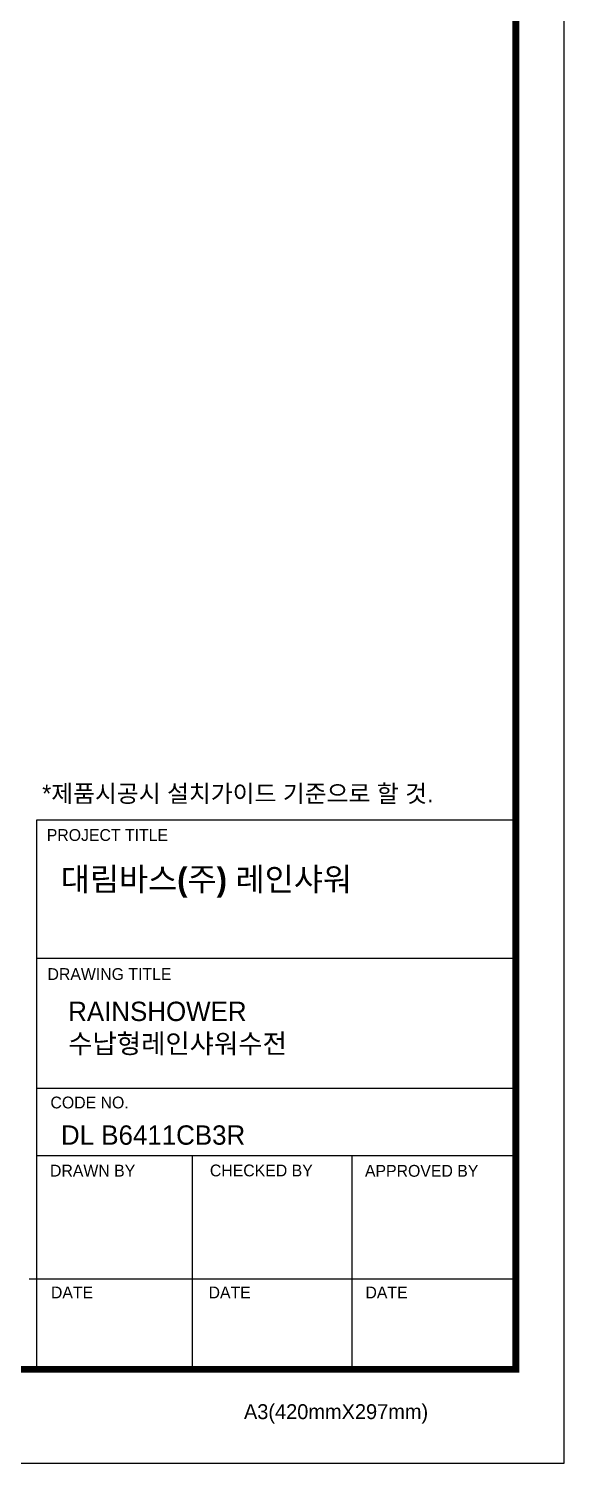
# Model space of a CAD drawing. Extents: x 11391 to 14551, y -233 to 2082.
# Drawn here: x 13986 to 14551, y -233 to 1280 of the extents above; entities that cross this region are included whole.
import ezdxf

# ---------------------------------------------------------------- set-up
doc = ezdxf.new("R2010")
doc.units = 0
doc.header["$LTSCALE"] = 10
doc.header["$MEASUREMENT"] = 0
doc.layers.get('0').update_dxf_attribs({"linetype": 'CONTINUOUS'})
doc.styles.add('Daelim Dimension', font='')
doc.styles.get('Daelim Dimension').set_extended_font_data('나눔고딕')

msp = doc.modelspace()

# ---------------------------------------------------------------- linework, layer by layer
at = {"color": 5, "ltscale": 40}
for p, q in [((14499.7, 445.5), (13994.8, 445.5)), ((14499.7, 299.5), (13994.8, 299.5)), ((14499.7, 299.5), (13994.8, 299.5)), ((14499.7, 162.2), (13994.8, 162.2)), ((14499.7, 162.2), (13994.8, 162.2)), ((14499.7, 91.4), (13994.8, 91.4)), ((14499.7, 91.4), (13994.8, 91.4)), ((14158.8, 91.4), (14158.8, -134)), ((14327.1, 91.4), (14327.1, -134)), ((14499.7, -38.8), (13986.8, -38.8)), ((14499.7, -38.8), (13998.7, -38.8)), ((14499.7, -134), (14067, -134))]:
    msp.add_line(p, q, dxfattribs=at)
at = {"color": 5, "ltscale": 0.5}
msp.add_line((13994.8, 445.5), (13994.8, -137.1), dxfattribs=at)
at = {"ltscale": 0.5}
msp.add_lwpolyline([(11391.3, -233.1), (14550.9, -233.1), (14550.9, 2081.9), (11391.3, 2081.9)], close=True, dxfattribs=at)
at = {"color": 5, "linetype": 'ByBlock', "lineweight": 200, "const_width": 7.28}
msp.add_lwpolyline([(11442.1, -134), (14499.7, -134), (14499.7, 2028.2), (11442.1, 2028.2)], close=True, dxfattribs=at)

# ---------------------------------------------------------------- texts
at = {"color": 5, "ltscale": 40, "style": 'Daelim Dimension'}
for s, height, p in [('PROJECT TITLE', 12.468, (14005.5, 423.5)), ('DRAWING TITLE', 12.468, (14006.3, 276.8)), ('CODE NO.', 12.47, (14009.4, 141.3)), ('DRAWN BY', 12.47, (14008.9, 69.4)), ('CHECKED BY', 12.47, (14177.4, 69.6)), ('APPROVED BY', 12.468, (14340.8, 69.2)), ('DATE', 12.47, (14009.9, -59.1)), ('DATE', 12.47, (14176, -59.1)), ('DATE', 12.47, (14341.3, -59.1)), ('A3(420mmX297mm)', 15.736, (14213.3, -186.5))]:
    msp.add_text(s, height=height, dxfattribs=at).set_placement(p)
at = {"attachment_point": 1, "style": 'Daelim Dimension'}
for s, insert, char_height, width in [('*제품시공시 설치가이드 기준으로 할 것.', (14000.7, 482.7), 18.364, 493.568), ('{\\fPretendard Variable SemiBold|b0|i0|c129|p2;\\C7;대림바스(주)} 레인샤워', (14020.3, 395.4), 24.441, 392.828), (' RAINSHOWER\\P 수납형레인샤워수전', (14020.5, 253.9), 20.404, 446.457), ('DL B6411CB3R', (14020.5, 123.4), 20.404, 446.457)]:
    msp.add_mtext(s, dxfattribs=dict(at, insert=insert, char_height=char_height, width=width))

doc.saveas('drawing.dxf')
